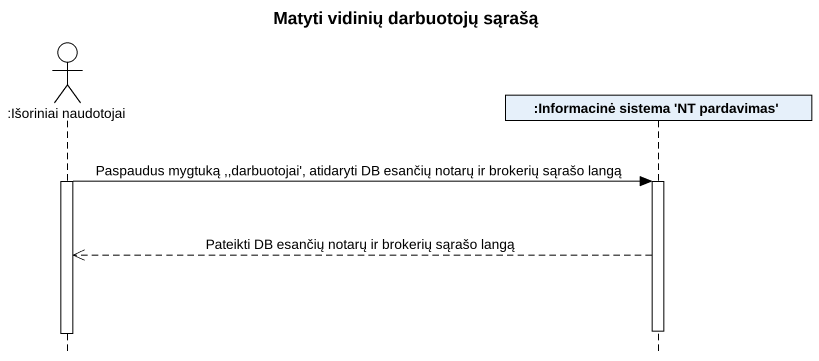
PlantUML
@startuml
title Matyti vidinių darbuotojų sąrašą
hide footbox
actor ":Išoriniai naudotojai" as Išoriniai_naudotojai
participant ":Informacinė sistema 'NT pardavimas'" as Informacinė_sistema_NT

activate Išoriniai_naudotojai
Išoriniai_naudotojai -> Informacinė_sistema_NT : Paspaudus mygtuką ,,darbuotojai', atidaryti DB esančių notarų ir brokerių sąrašo langą
activate Informacinė_sistema_NT
Informacinė_sistema_NT -->> Išoriniai_naudotojai : Pateikti DB esančių notarų ir brokerių sąrašo langą
deactivate Informacinė_sistema_NT
deactivate Išoriniai_naudotojai
@enduml
